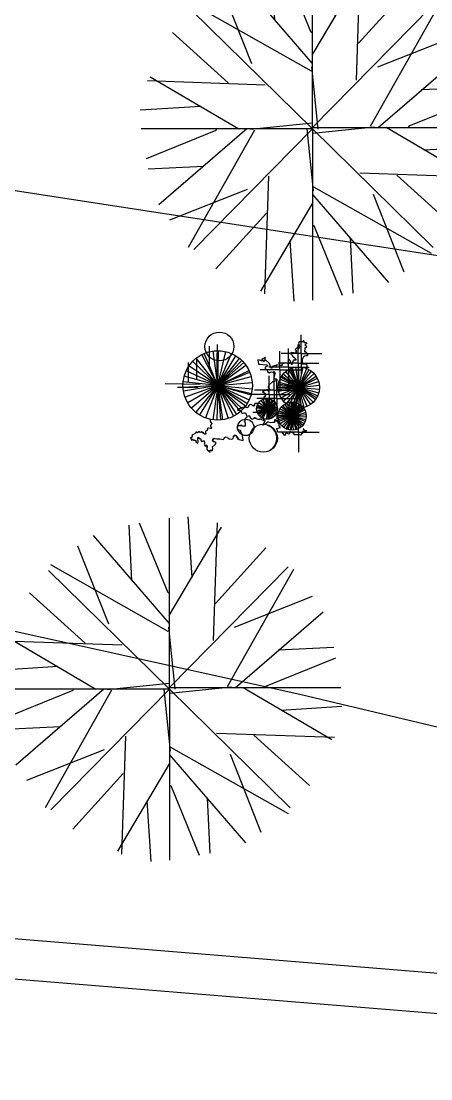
# Model space of a CAD drawing. Header units: millimetres. Extents: x 387 to 811, y 539 to 827.
# Drawn here: x 510.96 to 514.99, y 738.16 to 748.56 of the extents above; entities that cross this region are included whole.
import ezdxf

# ---------------------------------------------------------------- set-up
doc = ezdxf.new("R2010")
doc.units = ezdxf.units.MM
for name, color, linetype in [('cuvas de nível', 51, 'Continuous'), ('MOBILIARIO', 3, 'Continuous'), ('vegetação', 112, 'Continuous')]:
    doc.layers.add(name, color=color, linetype=linetype)

# ---------------------------------------------------------------- blocks, each defined once
blk = doc.blocks.new('T2', base_point=(179.76, 122.92))
for p, q in [((179.27, 156.4), (169.42, 180.59)), ((179.76, 122.92), (179.76, 182.32)), ((187.6, 161.67), (186.23, 182.74)), ((166.66, 160.66), (165.76, 179.9)), ((179.68, 148.48), (197.76, 179.21)), ((179.77, 145.68), (153.43, 176.25)), ((158.72, 145.53), (148.04, 172.54)), ((179.38, 143.01), (138.6, 166.06)), ((137.87, 164.08), (179.76, 122.92)), ((150.5, 138.92), (131.2, 156.4)), ((179.76, 156.27), (179.27, 156.4)), ((181.73, 122.9), (179.52, 144.47)), ((163.39, 138.18), (122.51, 139.57))]:
    blk.add_line(p, q)
blk = doc.blocks.new('AHUA1PL2')
for p, q in [((0, 0), (0, 1.683)), ((0.222, 1.098), (0.183, 1.695)), ((-0.371, 1.069), (-0.397, 1.614)), ((-0.014, 0.948), (-0.293, 1.634)), ((-0.002, 0.724), (0.51, 1.595)), ((0, 0.645), (-0.746, 1.511)), ((-0.596, 0.641), (-0.899, 1.406)), ((-1.187, 1.166), (0, 0)), ((-0.011, 0.569), (-1.166, 1.222)), ((-0.829, 0.453), (-1.376, 0.948)), ((0, 0.945), (-0.014, 0.948)), ((0.056, -0.001), (-0.007, 0.61)), ((-0.464, 0.432), (-1.622, 0.472))]:
    blk.add_line(p, q)
at = {"xscale": 0.02833333322, "yscale": 0.02833333322, "zscale": 0.02833333322}
for p, rotation in [((0, 0.015), 269.9999999999999), ((0, 0), 89.99999999999999), ((0, 0), 180)]:
    blk.add_blockref('T2', p, dxfattribs=dict(at, rotation=rotation))

msp = doc.modelspace()

# ---------------------------------------------------------------- linework, layer by layer
at = {"layer": 'cuvas de nível'}
for points in [[(501.014, 748.495, 105), (508.341, 747.293, 105), (516.401, 746.053, 105), (522.947, 744.954, 105)], [(500.821, 744.998, 104), (506.061, 743.633, 104), (513.701, 741.943, 104), (521.301, 740.133, 104), (522.947, 739.106, 104)]]:
    msp.add_polyline3d(points, dxfattribs=at)
at = {"layer": 'MOBILIARIO'}
for p, q in [((500.566, 740.386, 54), (522.947, 738.555, 54)), ((500.145, 740.019, 54), (522.948, 738.16, 20.588))]:
    msp.add_line(p, q, dxfattribs=at)
at = {"layer": 'vegetação'}
for p, q in [((513.713, 745.294, 54), (513.713, 745.479, 54)), ((512.81, 745.367, 54), (512.81, 745.169, 54)), ((512.889, 745.383, 54), (512.882, 745.05, 54)), ((513.684, 745.2, 54), (513.684, 745.384, 54)), ((512.894, 744.981, 54), (512.683, 745.25, 54)), ((512.894, 744.981, 54), (512.738, 745.285, 54)), ((512.894, 744.981, 54), (512.762, 745.296, 54)), ((512.894, 744.981, 54), (512.851, 745.32, 54)), ((512.894, 744.981, 54), (512.901, 745.323, 54)), ((512.894, 744.981, 54), (512.973, 745.314, 54)), ((512.894, 744.981, 54), (512.973, 745.314, 54)), ((512.894, 744.981, 54), (513.031, 745.294, 54)), ((512.894, 744.981, 54), (513.071, 745.273, 54)), ((512.894, 744.981, 54), (513.109, 745.246, 54)), ((513.506, 745.134, 54), (513.506, 745.319, 54)), ((513.713, 745.294, 54), (513.519, 745.294, 54)), ((513.589, 745.16, 54), (513.589, 745.345, 54)), ((513.713, 745.294, 54), (513.713, 745.096, 54)), ((513.713, 745.294, 54), (513.917, 745.294, 54)), ((512.604, 745.207, 54), (512.604, 745.009, 54)), ((512.894, 744.981, 54), (512.612, 745.174, 54)), ((512.894, 744.981, 54), (512.648, 745.218, 54)), ((512.687, 745.233, 54), (512.687, 745.035, 54)), ((512.894, 744.981, 54), (513.132, 745.226, 54)), ((512.894, 744.981, 54), (513.15, 745.207, 54)), ((512.894, 744.981, 54), (513.172, 745.18, 54)), ((513.589, 745.16, 54), (513.396, 745.16, 54)), ((513.684, 745.2, 54), (513.49, 745.2, 54)), ((513.589, 745.16, 54), (513.589, 744.962, 54)), ((513.589, 745.16, 54), (513.794, 745.16, 54)), ((513.692, 744.961, 54), (513.595, 745.14, 54)), ((513.692, 744.961, 54), (513.609, 745.147, 54)), ((513.692, 744.961, 54), (513.626, 745.153, 54)), ((513.692, 744.961, 54), (513.662, 745.162, 54)), ((513.684, 745.2, 54), (513.684, 745.001, 54)), ((513.684, 745.2, 54), (513.888, 745.2, 54)), ((513.692, 744.961, 54), (513.692, 745.164, 54)), ((513.692, 744.961, 54), (513.734, 745.16, 54)), ((513.692, 744.961, 54), (513.734, 745.16, 54)), ((513.692, 744.961, 54), (513.769, 745.149, 54)), ((512.894, 744.981, 54), (512.565, 745.072, 54)), ((512.894, 744.981, 54), (512.584, 745.125, 54)), ((512.894, 744.981, 54), (513.203, 745.127, 54)), ((512.894, 744.981, 54), (513.21, 745.112, 54)), ((512.894, 744.981, 54), (513.224, 745.07, 54)), ((513.506, 745.134, 54), (513.313, 745.134, 54)), ((513.401, 744.891, 54), (513.401, 745.076, 54)), ((513.448, 744.935, 54), (513.448, 745.12, 54)), ((513.474, 744.851, 54), (513.474, 745.036, 54)), ((513.506, 745.134, 54), (513.506, 744.936, 54)), ((513.506, 745.134, 54), (513.711, 745.134, 54)), ((513.692, 744.961, 54), (513.506, 745.042, 54)), ((513.692, 744.961, 54), (513.516, 745.063, 54)), ((513.692, 744.961, 54), (513.522, 745.072, 54)), ((513.692, 744.961, 54), (513.537, 745.092, 54)), ((513.692, 744.961, 54), (513.563, 745.118, 54)), ((513.692, 744.961, 54), (513.593, 745.138, 54)), ((513.692, 744.961, 54), (513.794, 745.137, 54)), ((513.692, 744.961, 54), (513.817, 745.121, 54)), ((513.692, 744.961, 54), (513.842, 745.098, 54)), ((513.692, 744.961, 54), (513.862, 745.072, 54)), ((513.692, 744.961, 54), (513.874, 745.052, 54)), ((512.378, 745, 54), (512.721, 744.992, 54)), ((512.499, 744.964, 54), (512.703, 744.964, 54)), ((512.894, 744.981, 54), (512.553, 744.961, 54)), ((512.894, 744.981, 54), (512.554, 745.017, 54)), ((512.894, 744.981, 54), (512.558, 744.923, 54)), ((512.894, 744.981, 54), (512.573, 744.864, 54)), ((512.894, 744.981, 54), (512.6, 744.809, 54)), ((512.894, 744.981, 54), (512.638, 744.756, 54)), ((512.894, 744.981, 54), (512.678, 744.717, 54)), ((512.894, 744.981, 54), (512.717, 744.69, 54)), ((512.894, 744.981, 54), (512.776, 744.661, 54)), ((512.894, 744.981, 54), (512.846, 744.644, 54)), ((512.894, 744.981, 54), (512.887, 744.64, 54)), ((512.894, 744.981, 54), (513.234, 745.009, 54)), ((512.894, 744.981, 54), (513.234, 745.009, 54)), ((512.894, 744.981, 54), (513.14, 744.745, 54)), ((512.894, 744.981, 54), (513.117, 744.723, 54)), ((512.894, 744.981, 54), (513.169, 744.779, 54)), ((512.894, 744.981, 54), (513.223, 744.89, 54)), ((512.894, 744.981, 54), (513.226, 744.903, 54)), ((512.894, 744.981, 54), (513.204, 744.838, 54)), ((512.894, 744.981, 54), (513.186, 744.804, 54)), ((512.894, 744.981, 54), (513.234, 744.946, 54)), ((512.894, 744.981, 54), (512.998, 744.656, 54)), ((512.894, 744.981, 54), (513.05, 744.678, 54)), ((512.894, 744.981, 54), (513.08, 744.695, 54)), ((512.894, 744.981, 54), (512.943, 744.644, 54)), ((512.894, 744.981, 54), (512.922, 744.641, 54)), ((513.448, 744.935, 54), (513.255, 744.935, 54)), ((513.448, 744.935, 54), (513.653, 744.935, 54)), ((513.448, 744.935, 54), (513.448, 744.737, 54)), ((513.692, 744.961, 54), (513.489, 744.978, 54)), ((513.692, 744.961, 54), (513.489, 744.958, 54)), ((513.692, 744.961, 54), (513.49, 744.94, 54)), ((513.692, 744.961, 54), (513.491, 744.994, 54)), ((513.692, 744.961, 54), (513.492, 744.922, 54)), ((513.692, 744.961, 54), (513.495, 745.011, 54)), ((513.692, 744.961, 54), (513.503, 744.887, 54)), ((513.692, 744.961, 54), (513.519, 744.854, 54)), ((513.692, 744.961, 54), (513.541, 744.825, 54)), ((513.692, 744.961, 54), (513.567, 744.8, 54)), ((513.692, 744.961, 54), (513.59, 744.785, 54)), ((513.692, 744.961, 54), (513.626, 744.768, 54)), ((513.692, 744.961, 54), (513.649, 744.762, 54)), ((513.692, 744.961, 54), (513.667, 744.759, 54)), ((513.692, 744.961, 54), (513.887, 745.018, 54)), ((513.692, 744.961, 54), (513.894, 744.982, 54)), ((513.692, 744.961, 54), (513.894, 744.982, 54)), ((513.692, 744.961, 54), (513.713, 744.759, 54)), ((513.692, 744.961, 54), (513.74, 744.763, 54)), ((513.692, 744.961, 54), (513.774, 744.775, 54)), ((513.692, 744.961, 54), (513.858, 744.844, 54)), ((513.692, 744.961, 54), (513.834, 744.816, 54)), ((513.692, 744.961, 54), (513.806, 744.793, 54)), ((513.692, 744.961, 54), (513.868, 744.859, 54)), ((513.692, 744.961, 54), (513.878, 744.879, 54)), ((513.692, 744.961, 54), (513.895, 744.945, 54)), ((513.692, 744.961, 54), (513.889, 744.909, 54)), ((513.692, 744.961, 54), (513.692, 744.757, 54)), ((513.401, 744.891, 54), (513.208, 744.891, 54)), ((513.474, 744.851, 54), (513.28, 744.851, 54)), ((513.379, 744.75, 54), (513.323, 744.835, 54)), ((513.379, 744.75, 54), (513.323, 744.835, 54)), ((513.379, 744.75, 54), (513.34, 744.844, 54)), ((513.379, 744.75, 54), (513.366, 744.851, 54)), ((513.379, 744.75, 54), (513.383, 744.852, 54)), ((513.379, 744.75, 54), (513.4, 744.85, 54)), ((513.379, 744.75, 54), (513.411, 744.847, 54)), ((513.379, 744.75, 54), (513.428, 744.839, 54)), ((513.379, 744.75, 54), (513.443, 744.829, 54)), ((513.379, 744.75, 54), (513.443, 744.829, 54)), ((513.401, 744.891, 54), (513.606, 744.891, 54)), ((513.401, 744.891, 54), (513.401, 744.693, 54)), ((513.474, 744.851, 54), (513.678, 744.851, 54)), ((513.474, 744.851, 54), (513.474, 744.653, 54)), ((513.379, 744.75, 54), (513.277, 744.746, 54)), ((513.379, 744.75, 54), (513.278, 744.763, 54)), ((513.379, 744.75, 54), (513.279, 744.729, 54)), ((513.379, 744.75, 54), (513.281, 744.778, 54)), ((513.379, 744.75, 54), (513.284, 744.787, 54)), ((513.379, 744.75, 54), (513.284, 744.713, 54)), ((513.379, 744.75, 54), (513.291, 744.698, 54)), ((513.379, 744.75, 54), (513.296, 744.691, 54)), ((513.379, 744.75, 54), (513.297, 744.811, 54)), ((513.379, 744.75, 54), (513.308, 744.677, 54)), ((513.379, 744.75, 54), (513.322, 744.666, 54)), ((513.379, 744.75, 54), (513.338, 744.657, 54)), ((513.379, 744.75, 54), (513.375, 744.649, 54)), ((513.379, 744.75, 54), (513.456, 744.816, 54)), ((513.379, 744.75, 54), (513.466, 744.801, 54)), ((513.379, 744.75, 54), (513.474, 744.785, 54)), ((513.379, 744.75, 54), (513.479, 744.767, 54)), ((513.379, 744.75, 54), (513.48, 744.754, 54)), ((513.379, 744.75, 54), (513.466, 744.697, 54)), ((513.379, 744.75, 54), (513.479, 744.731, 54)), ((513.379, 744.75, 54), (513.48, 744.745, 54)), ((513.379, 744.75, 54), (513.474, 744.714, 54)), ((513.379, 744.75, 54), (513.423, 744.659, 54)), ((513.379, 744.75, 54), (513.392, 744.649, 54)), ((513.379, 744.75, 54), (513.408, 744.653, 54)), ((513.379, 744.75, 54), (513.391, 744.649, 54)), ((513.379, 744.75, 54), (513.441, 744.67, 54)), ((513.379, 744.75, 54), (513.455, 744.683, 54)), ((513.625, 744.679, 54), (513.493, 744.723, 54)), ((513.625, 744.679, 54), (513.495, 744.73, 54)), ((513.625, 744.679, 54), (513.505, 744.75, 54)), ((513.625, 744.679, 54), (513.518, 744.769, 54)), ((513.625, 744.679, 54), (513.535, 744.785, 54)), ((513.625, 744.679, 54), (513.553, 744.799, 54)), ((513.625, 744.679, 54), (513.574, 744.809, 54)), ((513.625, 744.679, 54), (513.596, 744.816, 54)), ((513.625, 744.679, 54), (513.619, 744.818, 54)), ((513.625, 744.679, 54), (513.632, 744.818, 54)), ((513.625, 744.679, 54), (513.651, 744.816, 54)), ((513.625, 744.679, 54), (513.675, 744.809, 54)), ((513.625, 744.679, 54), (513.697, 744.798, 54)), ((513.625, 744.679, 54), (513.712, 744.787, 54)), ((513.625, 744.679, 54), (513.723, 744.778, 54)), ((513.625, 744.679, 54), (513.734, 744.765, 54)), ((513.625, 744.679, 54), (513.742, 744.755, 54)), ((513.625, 744.679, 54), (513.75, 744.74, 54)), ((513.238, 744.717, 54), (513.442, 744.717, 54)), ((513.625, 744.679, 54), (513.485, 744.674, 54)), ((513.625, 744.679, 54), (513.486, 744.687, 54)), ((513.625, 744.679, 54), (513.486, 744.662, 54)), ((513.625, 744.679, 54), (513.488, 744.708, 54)), ((513.625, 744.679, 54), (513.49, 744.643, 54)), ((513.625, 744.679, 54), (513.496, 744.626, 54)), ((513.625, 744.679, 54), (513.508, 744.603, 54)), ((513.625, 744.679, 54), (513.508, 744.603, 54)), ((513.625, 744.679, 54), (513.526, 744.581, 54)), ((513.625, 744.679, 54), (513.542, 744.567, 54)), ((513.625, 744.679, 54), (513.563, 744.554, 54)), ((513.625, 744.679, 54), (513.575, 744.549, 54)), ((513.625, 744.679, 54), (513.585, 744.546, 54)), ((513.625, 744.679, 54), (513.607, 744.541, 54)), ((513.625, 744.679, 54), (513.617, 744.54, 54)), ((513.625, 744.679, 54), (513.759, 744.715, 54)), ((513.625, 744.679, 54), (513.763, 744.696, 54)), ((513.625, 744.679, 54), (513.731, 744.589, 54)), ((513.625, 744.679, 54), (513.744, 744.608, 54)), ((513.625, 744.679, 54), (513.754, 744.629, 54)), ((513.625, 744.679, 54), (513.764, 744.672, 54)), ((513.625, 744.679, 54), (513.76, 744.647, 54)), ((513.625, 744.679, 54), (513.715, 744.573, 54)), ((513.625, 744.679, 54), (513.675, 744.549, 54)), ((513.625, 744.679, 54), (513.661, 744.545, 54)), ((513.625, 744.679, 54), (513.636, 744.54, 54)), ((513.625, 744.679, 54), (513.661, 744.545, 54)), ((513.625, 744.679, 54), (513.696, 744.56, 54)), ((513.687, 744.521, 54), (513.687, 744.706, 54)), ((513.687, 744.521, 54), (513.494, 744.521, 54)), ((513.687, 744.521, 54), (513.892, 744.521, 54)), ((513.687, 744.521, 54), (513.687, 744.323, 54))]:
    msp.add_line(p, q, dxfattribs=at)
at = {"layer": 'vegetação', "elevation": 54}
for points in [[(513.767, 745.399), (513.745, 745.399), (513.745, 745.399), (513.745, 745.414), (513.745, 745.417), (513.742, 745.421), (513.734, 745.421), (513.731, 745.41), (513.727, 745.41), (513.713, 745.41), (513.702, 745.41), (513.695, 745.41), (513.687, 745.396), (513.695, 745.377), (513.698, 745.37), (513.695, 745.348), (513.684, 745.341), (513.673, 745.352), (513.655, 745.334), (513.666, 745.327), (513.666, 745.305), (513.655, 745.298), (513.622, 745.305), (513.611, 745.294), (513.618, 745.287), (513.626, 745.276), (513.633, 745.265), (513.644, 745.258), (513.662, 745.24), (513.662, 745.229), (513.64, 745.229), (513.626, 745.2), (513.622, 745.185), (513.608, 745.225), (513.593, 745.24), (513.582, 745.218), (513.593, 745.207), (513.593, 745.192), (513.568, 745.2), (513.553, 745.2), (513.524, 745.189), (513.524, 745.174), (513.51, 745.178), (513.477, 745.182), (513.47, 745.174), (513.459, 745.178), (513.43, 745.167), (513.423, 745.149), (513.401, 745.2), (513.372, 745.225), (513.358, 745.229), (513.365, 745.254), (513.325, 745.236), (513.354, 745.218), (513.289, 745.232), (513.296, 745.189), (513.376, 745.185), (513.387, 745.174), (513.361, 745.16), (513.361, 745.142), (513.368, 745.138), (513.379, 745.138), (513.379, 745.123), (513.387, 745.116), (513.401, 745.105), (513.423, 745.113), (513.459, 745.105), (513.455, 745.094), (513.445, 745.055), (513.452, 745.051), (513.463, 745.044), (513.477, 745.04), (513.477, 745.026), (513.459, 745.022), (513.434, 745.015), (513.401, 744.986), (513.387, 744.96), (513.401, 744.953), (513.405, 744.938), (513.394, 744.928), (513.376, 744.935), (513.336, 744.92), (513.358, 744.906), (513.365, 744.899), (513.365, 744.884), (513.365, 744.884), (513.365, 744.877), (513.347, 744.866), (513.35, 744.855)], [(513.774, 745.399), (513.752, 745.377), (513.76, 745.374), (513.767, 745.359), (513.767, 745.356), (513.752, 745.348), (513.752, 745.33), (513.749, 745.319), (513.763, 745.308), (513.767, 745.305), (513.767, 745.294), (513.778, 745.283), (513.778, 745.276), (513.749, 745.269), (513.738, 745.261), (513.724, 745.236), (513.724, 745.192), (513.738, 745.192), (513.76, 745.189), (513.767, 745.189), (513.771, 745.174), (513.771, 745.171), (513.771, 745.163), (513.771, 745.156)], [(513.289, 744.804), (513.263, 744.804), (513.256, 744.801), (513.256, 744.786), (513.256, 744.782), (513.238, 744.779), (513.231, 744.79), (513.216, 744.793), (513.198, 744.779), (513.198, 744.775), (513.195, 744.768), (513.18, 744.761), (513.18, 744.761), (513.169, 744.775), (513.151, 744.764), (513.14, 744.764), (513.115, 744.753), (513.093, 744.746), (513.089, 744.739), (513.111, 744.739), (513.122, 744.739), (513.126, 744.732), (513.133, 744.706), (513.155, 744.71), (513.162, 744.71), (513.166, 744.71), (513.176, 744.685), (513.18, 744.677), (513.195, 744.681), (513.195, 744.681), (513.209, 744.681), (513.209, 744.67), (513.224, 744.652), (513.234, 744.648), (513.249, 744.656), (513.253, 744.663), (513.303, 744.645), (513.307, 744.652), (513.318, 744.652), (513.325, 744.645), (513.347, 744.637), (513.347, 744.648)], [(512.823, 744.641), (512.821, 744.638), (512.821, 744.637), (512.821, 744.634), (512.821, 744.631), (512.821, 744.629), (512.824, 744.628), (512.825, 744.624), (512.827, 744.62), (512.83, 744.618), (512.832, 744.614), (512.835, 744.61), (512.837, 744.606), (512.837, 744.602), (512.831, 744.596), (512.831, 744.595), (512.829, 744.594), (512.825, 744.589), (512.824, 744.584), (512.824, 744.58), (512.827, 744.575), (512.832, 744.565), (512.832, 744.562), (512.829, 744.557), (512.819, 744.556), (512.807, 744.56), (512.804, 744.56), (512.792, 744.557), (512.792, 744.552), (512.794, 744.547), (512.795, 744.544), (512.792, 744.538), (512.785, 744.534), (512.776, 744.529), (512.773, 744.522), (512.774, 744.517), (512.777, 744.511), (512.777, 744.503), (512.759, 744.506), (512.752, 744.52), (512.752, 744.52), (512.75, 744.52), (512.749, 744.514), (512.747, 744.514), (512.747, 744.514), (512.744, 744.514), (512.741, 744.516), (512.741, 744.517), (512.74, 744.523), (512.738, 744.524), (512.736, 744.524), (512.734, 744.524), (512.73, 744.522), (512.729, 744.52), (512.723, 744.518), (512.707, 744.527), (512.707, 744.527), (512.71, 744.524), (512.696, 744.516), (512.694, 744.517), (512.689, 744.52), (512.68, 744.521), (512.681, 744.52), (512.681, 744.515), (512.677, 744.511), (512.67, 744.508), (512.669, 744.509), (512.668, 744.505), (512.654, 744.497), (512.641, 744.491), (512.646, 744.486), (512.642, 744.479), (512.641, 744.474), (512.639, 744.469), (512.635, 744.468), (512.633, 744.467), (512.627, 744.467), (512.628, 744.463), (512.63, 744.462), (512.633, 744.458), (512.635, 744.455), (512.634, 744.45), (512.634, 744.445), (512.64, 744.443), (512.645, 744.446), (512.647, 744.449), (512.651, 744.452), (512.653, 744.451), (512.651, 744.448), (512.659, 744.438), (512.66, 744.438), (512.665, 744.442), (512.67, 744.442), (512.684, 744.436), (512.678, 744.422), (512.698, 744.412), (512.701, 744.428), (512.7, 744.451), (512.7, 744.468), (512.705, 744.472), (512.707, 744.47), (512.711, 744.46), (512.714, 744.458), (512.724, 744.458), (512.726, 744.458), (512.73, 744.449), (512.73, 744.445), (512.732, 744.436), (512.74, 744.428), (512.744, 744.432), (512.754, 744.437), (512.756, 744.44), (512.766, 744.422), (512.77, 744.415), (512.765, 744.409), (512.761, 744.403), (512.773, 744.379), (512.774, 744.388), (512.78, 744.389), (512.785, 744.383), (512.789, 744.377), (512.786, 744.371), (512.788, 744.355), (512.794, 744.346), (512.82, 744.326), (512.818, 744.34), (512.826, 744.348), (512.833, 744.337), (512.844, 744.343), (512.847, 744.358), (512.844, 744.376), (512.848, 744.384), (512.86, 744.391), (512.874, 744.404), (512.878, 744.42), (512.862, 744.425), (512.855, 744.427), (512.844, 744.443), (512.851, 744.455), (512.863, 744.46), (512.885, 744.457), (512.915, 744.457), (512.951, 744.448), (512.956, 744.455), (512.958, 744.458), (512.962, 744.47), (512.975, 744.475), (512.99, 744.472), (512.994, 744.467), (513.006, 744.456), (513.03, 744.451), (513.041, 744.454), (513.047, 744.458), (513.05, 744.472), (513.05, 744.481), (513.058, 744.488), (513.077, 744.485), (513.083, 744.476), (513.094, 744.457), (513.105, 744.448), (513.143, 744.438), (513.146, 744.446), (513.134, 744.5), (513.124, 744.516), (513.119, 744.536), (513.105, 744.541), (513.092, 744.545), (513.088, 744.554), (513.088, 744.575), (513.098, 744.587), (513.124, 744.588), (513.135, 744.583), (513.167, 744.584), (513.169, 744.598), (513.167, 744.612), (513.155, 744.626), (513.164, 744.634), (513.166, 744.658), (513.183, 744.671)], [(512.824, 744.629), (512.821, 744.625), (512.825, 744.619), (512.829, 744.614), (512.835, 744.607), (512.836, 744.602)], [(513.271, 744.655), (513.271, 744.659), (513.269, 744.658), (513.267, 744.658), (513.265, 744.658), (513.265, 744.659), (513.264, 744.66), (513.262, 744.66), (513.259, 744.662), (513.259, 744.662), (513.254, 744.663), (513.251, 744.66), (513.251, 744.659), (513.247, 744.655)], [(513.731, 744.558), (513.742, 744.543), (513.771, 744.536), (513.763, 744.532), (513.727, 744.529), (513.727, 744.514), (513.709, 744.492), (513.695, 744.496), (513.691, 744.496), (513.647, 744.496), (513.647, 744.507), (513.637, 744.51), (513.608, 744.529), (513.6, 744.507), (513.593, 744.503), (513.579, 744.507), (513.575, 744.514), (513.56, 744.507), (513.557, 744.492), (513.553, 744.489), (513.531, 744.514), (513.531, 744.521), (513.484, 744.521), (513.474, 744.558), (513.513, 744.568), (513.499, 744.583), (513.495, 744.627), (513.452, 744.641), (513.452, 744.616), (513.416, 744.612), (513.394, 744.619), (513.387, 744.623), (513.372, 744.608), (513.339, 744.59), (513.361, 744.634), (513.35, 744.641)], [(513.488, 744.605), (513.492, 744.666), (513.481, 744.623), (513.47, 744.634), (513.47, 744.645), (513.463, 744.641), (513.452, 744.619), (513.452, 744.619), (513.437, 744.616), (513.434, 744.616)], [(512.866, 744.458), (512.849, 744.451)]]:
    msp.add_lwpolyline(points, dxfattribs=at)
at = {"layer": 'vegetação'}
for centre, radius in [((512.911, 745.364, 54), 0.142), ((512.894, 744.981, 54), 0.341), ((513.692, 744.961, 54), 0.203), ((513.379, 744.75, 54), 0.102), ((513.625, 744.679, 54), 0.139), ((513.17, 744.568, 54), 0.0799), ((513.343, 744.462, 54), 0.138)]:
    msp.add_circle(centre, radius, dxfattribs=at)
for centre, radius, start, end in [((513.674, 745.363, 54), 0.0234, 326.9917, 33.0083), ((513.358, 745.248, 54), 0.00579, 10.177, 154.616), ((513.652, 745.312, 54), 0.0149, 239.0874, 30.9821), ((513.648, 745.239, 54), 0.0107, 280.309, 58.7331), ((513.756, 745.321, 54), 0.00903, 115.5153, 287.1789), ((513.77, 745.28, 54), 0.00708, 239.7533, 42.9947), ((513.304, 745.198, 54), 0.0104, 172.1428, 294.0509), ((513.315, 745.216, 54), 0.0117, 19.5623, 123.5259), ((513.34, 745.222, 54), 0.00531, 247.2483, 88.5908), ((513.366, 745.233, 54), 0.00752, 129.13, 255.8986), ((513.376, 745.176, 54), 0.00661, 276.4086, 83.5914), ((513.424, 745.159, 54), 0.00531, 198.2346, 13.6927), ((513.469, 745.18, 54), 0.00618, 237.2283, 352.375), ((513.586, 745.202, 54), 0.00851, 223.5466, 43.0514), ((513.374, 745.133, 54), 0.0052, 325.8772, 135.4756), ((513.447, 745.1, 54), 0.0083, 317.8314, 92.8072), ((513.468, 745.034, 54), 0.00899, 335.5027, 74.8456), ((513.391, 744.942, 54), 0.0135, 167.8659, 299.0097), ((513.39, 744.944, 54), 0.015, 299.0097, 39.1083), ((513.344, 744.917, 54), 0.00725, 82.3863, 235.1594), ((513.353, 744.883, 54), 0.0123, 276.6816, 18.4392), ((513.244, 744.776, 54), 0.00542, 69.3864, 172.6024), ((513.249, 744.788, 54), 0.00792, 249.3864, 32.4939), ((512.765, 744.514, 54), 0.0104, 188.5335, 11.4664), ((513.118, 744.533, 54), 0.0543, 75.3073, 118.504), ((513.343, 744.461, 54), 0.133, 296.699, 72.5794), ((512.669, 744.429, 54), 0.0126, 6.7741, 128.4985), ((512.863, 744.442, 54), 0.0163, 97.6779, 266.5677), ((513.065, 744.473, 54), 0.0172, 356.5695, 163.1968), ((513.1, 744.47, 54), 0.0179, 176.5695, 298.5301), ((512.78, 744.378, 54), 0.0151, 316.0696, 150.2349)]:
    msp.add_arc(centre, radius, start, end, dxfattribs=at)

# ---------------------------------------------------------------- block references
for p in [(513.826, 747.504, 106), (512.42, 741.993, 54)]:
    msp.add_blockref('AHUA1PL2', p, dxfattribs=at)

doc.saveas('drawing.dxf')
